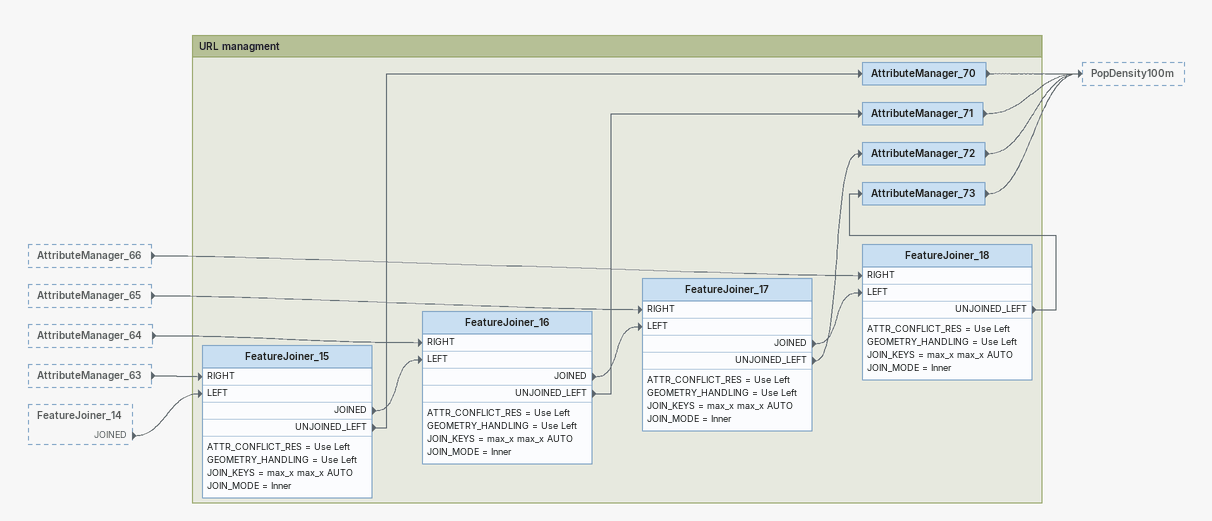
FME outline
AttributeManager_66 [outside]
    -> FeatureJoiner_18 [RIGHT]
AttributeManager_65 [outside]
    -> FeatureJoiner_17 [RIGHT]
AttributeManager_64 [outside]
    -> FeatureJoiner_16 [RIGHT]
AttributeManager_63 [outside]
    -> FeatureJoiner_15 [RIGHT]
FeatureJoiner_14 [outside]
    JOINED -> FeatureJoiner_15 [LEFT]

Bookmark: URL managment
FeatureJoiner_15
    ATTR_CONFLICT_RES = Use Left
    GEOMETRY_HANDLING = Use Left
    JOIN_KEYS = max_x max_x AUTO
    JOIN_MODE = Inner
    JOINED -> FeatureJoiner_16 [LEFT]
    UNJOINED_LEFT -> AttributeManager_70
AttributeManager_70
    -> PopDensity100m
FeatureJoiner_16
    ATTR_CONFLICT_RES = Use Left
    GEOMETRY_HANDLING = Use Left
    JOIN_KEYS = max_x max_x AUTO
    JOIN_MODE = Inner
    JOINED -> FeatureJoiner_17 [LEFT]
    UNJOINED_LEFT -> AttributeManager_71
AttributeManager_71
    -> PopDensity100m
FeatureJoiner_17
    ATTR_CONFLICT_RES = Use Left
    GEOMETRY_HANDLING = Use Left
    JOIN_KEYS = max_x max_x AUTO
    JOIN_MODE = Inner
    JOINED -> FeatureJoiner_18 [LEFT]
    UNJOINED_LEFT -> AttributeManager_72
AttributeManager_72
    -> PopDensity100m
FeatureJoiner_18
    ATTR_CONFLICT_RES = Use Left
    GEOMETRY_HANDLING = Use Left
    JOIN_KEYS = max_x max_x AUTO
    JOIN_MODE = Inner
    UNJOINED_LEFT -> AttributeManager_73
AttributeManager_73
    -> PopDensity100m
